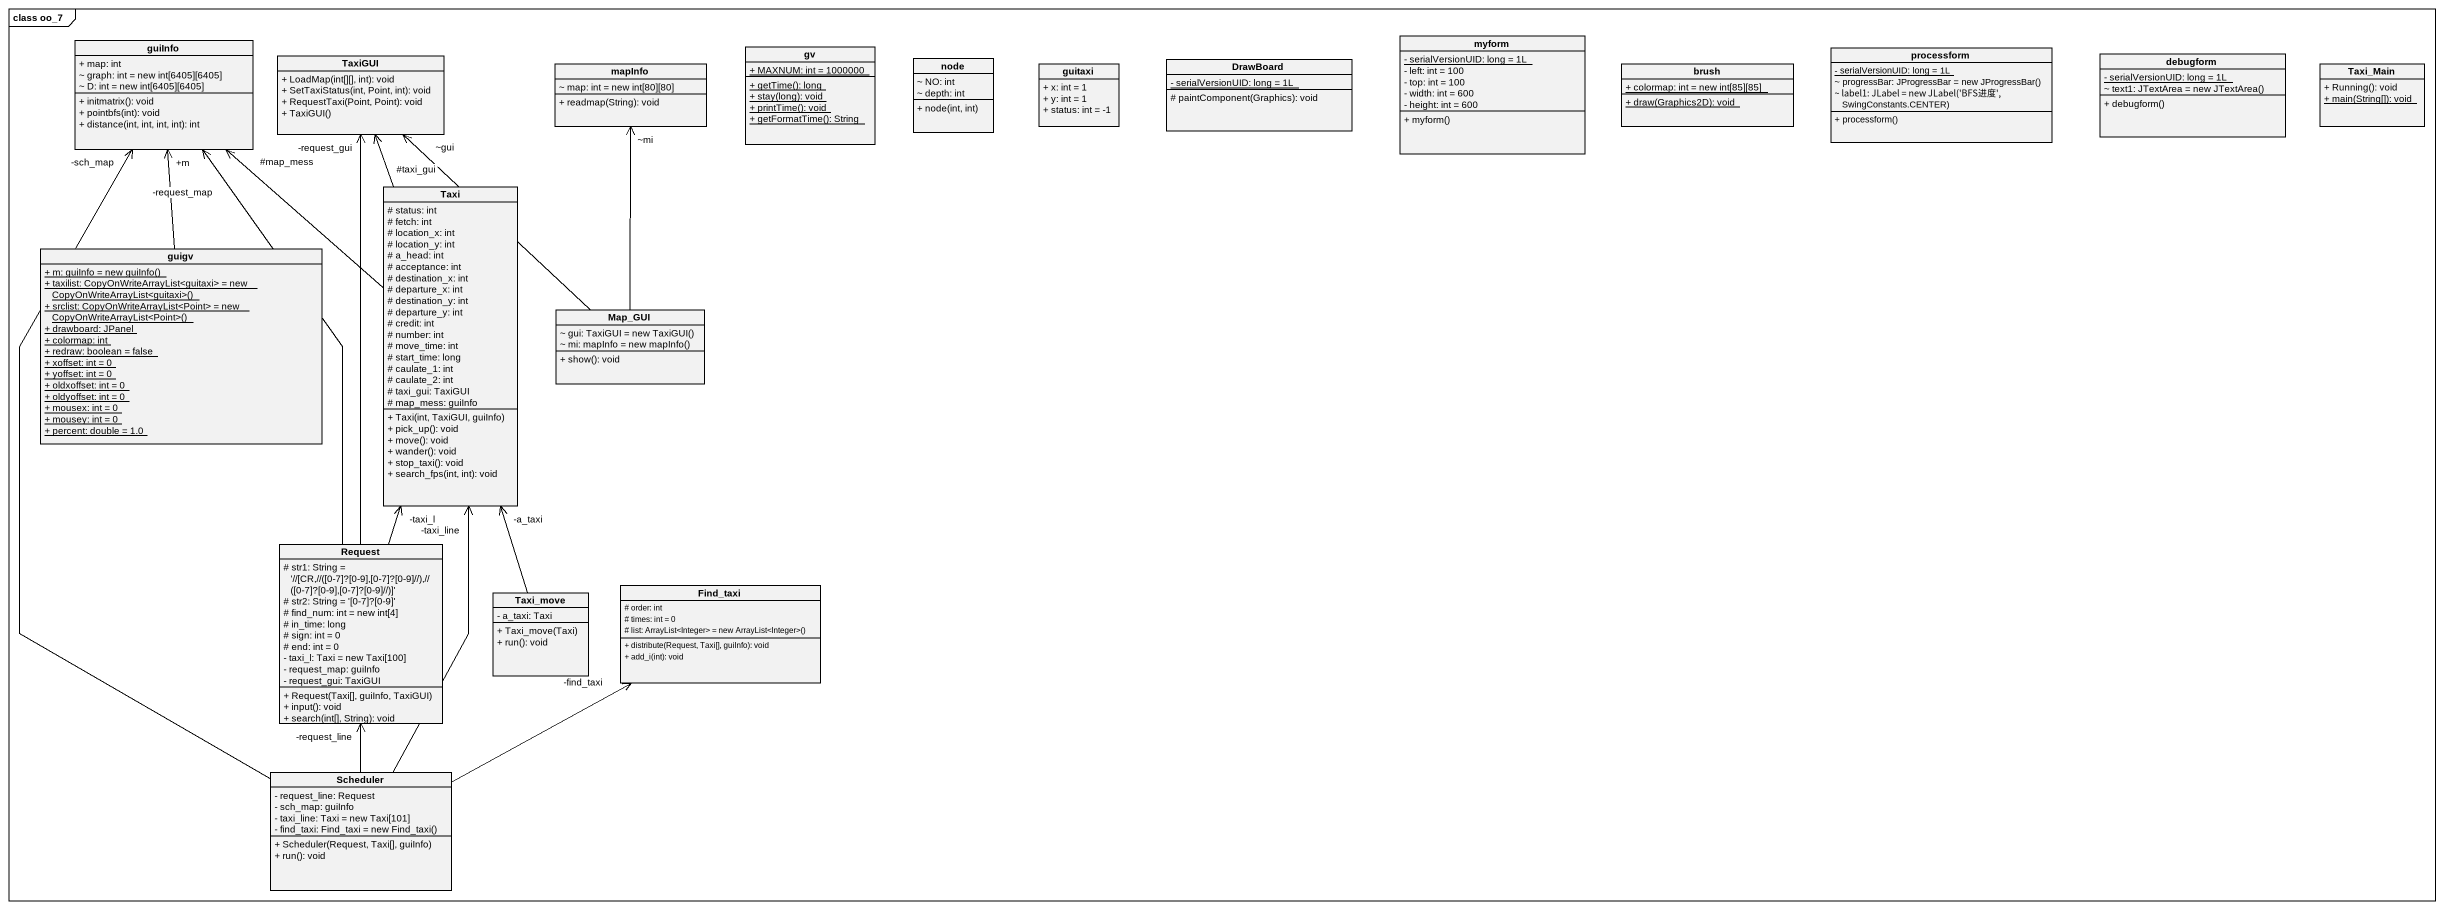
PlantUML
@startuml
mainframe class oo_7
hide circle
hide empty members
skinparam classAttributeIconSize 0
class guiInfo {
  + map: int
  ~ graph: int = new int[6405][6405]
  ~ D: int = new int[6405][6405]
  + initmatrix(): void
  + pointbfs(int): void
  + distance(int, int, int, int): int
}
class TaxiGUI {
  + LoadMap(int[][], int): void
  + SetTaxiStatus(int, Point, int): void
  + RequestTaxi(Point, Point): void
  + TaxiGUI()
}
class mapInfo {
  ~ map: int = new int[80][80]
  + readmap(String): void
}
class gv {
  {static} + MAXNUM: int = 1000000
  {static} + getTime(): long
  {static} + stay(long): void
  {static} + printTime(): void
  {static} + getFormatTime(): String
}
class "node" as node_ {
  ~ NO: int
  ~ depth: int
  + node(int, int)
}
class guitaxi {
  + x: int = 1
  + y: int = 1
  + status: int = -1
}
class DrawBoard {
  {static} - serialVersionUID: long = 1L
  # paintComponent(Graphics): void
}
class myform {
  {static} - serialVersionUID: long = 1L
  - left: int = 100
  - top: int = 100
  - width: int = 600
  - height: int = 600
  + myform()
}
class brush {
  {static} + colormap: int = new int[85][85]
  {static} + draw(Graphics2D): void
}
class processform {
  {static} - serialVersionUID: long = 1L
  {field} ~ progressBar: JProgressBar = new JProgressBar()
  {field} ~ label1: JLabel = new JLabel('BFS进度', SwingConstants.CENTER)
  + processform()
}
class debugform {
  {static} - serialVersionUID: long = 1L
  {field} ~ text1: JTextArea = new JTextArea()
  + debugform()
}
class Taxi_Main {
  + Running(): void
  {static} + main(String[]): void
}
class Taxi {
  # status: int
  # fetch: int
  # location_x: int
  # location_y: int
  # a_head: int
  # acceptance: int
  # destination_x: int
  # departure_x: int
  # destination_y: int
  # departure_y: int
  # credit: int
  # number: int
  # move_time: int
  # start_time: long
  # caulate_1: int
  # caulate_2: int
  # taxi_gui: TaxiGUI
  # map_mess: guiInfo
  + Taxi(int, TaxiGUI, guiInfo)
  + pick_up(): void
  + move(): void
  + wander(): void
  + stop_taxi(): void
  + search_fps(int, int): void
}
class guigv {
  {static} {field} + m: guiInfo = new guiInfo()
  {static} {field} + taxilist: CopyOnWriteArrayList<guitaxi> = new CopyOnWriteArrayList<guitaxi>()
  {static} {field} + srclist: CopyOnWriteArrayList<Point> = new CopyOnWriteArrayList<Point>()
  {static} + drawboard: JPanel
  {static} + colormap: int
  {static} + redraw: boolean = false
  {static} + xoffset: int = 0
  {static} + yoffset: int = 0
  {static} + oldxoffset: int = 0
  {static} + oldyoffset: int = 0
  {static} + mousex: int = 0
  {static} + mousey: int = 0
  {static} + percent: double = 1.0
}
class Map_GUI {
  {field} ~ gui: TaxiGUI = new TaxiGUI()
  {field} ~ mi: mapInfo = new mapInfo()
  + show(): void
}
class Request {
  {field} # str1: String = '~//[CR,~//([0-7]?[0-9],[0-7]?[0-9]~//),~//([0-7]?[0-9],[0-7]?[0-9]~//)]'
  # str2: String = '[0-7]?[0-9]'
  # find_num: int = new int[4]
  # in_time: long
  # sign: int = 0
  # end: int = 0
  - taxi_l: Taxi = new Taxi[100]
  - request_map: guiInfo
  - request_gui: TaxiGUI
  + Request(Taxi[], guiInfo, TaxiGUI)
  + input(): void
  + search(int[], String): void
}
class Find_taxi {
  # order: int
  # times: int = 0
  {field} # list: ArrayList<Integer> = new ArrayList<Integer>()
  + distribute(Request, Taxi[], guiInfo): void
  + add_i(int): void
}
class Taxi_move {
  - a_taxi: Taxi
  + Taxi_move(Taxi)
  + run(): void
}
class Scheduler {
  - request_line: Request
  - sch_map: guiInfo
  - taxi_line: Taxi = new Taxi[101]
  {field} - find_taxi: Find_taxi = new Find_taxi()
  + Scheduler(Request, Taxi[], guiInfo)
  + run(): void
}
Taxi -up-> "#map_mess" guiInfo
Taxi -up-> "#taxi_gui" TaxiGUI
guigv -up-> "+m" guiInfo
Map_GUI -up-> "~gui" TaxiGUI
Map_GUI -up-> "~mi" mapInfo
Request -up-> "-request_map" guiInfo
Request -up-> "-request_gui" TaxiGUI
Request -up-> "-taxi_l" Taxi
Taxi_move -up-> "-a_taxi" Taxi
Scheduler -up-> "-sch_map" guiInfo
Scheduler -up-> "-taxi_line" Taxi
Scheduler -up-> "-request_line" Request
Scheduler -right-> "-find_taxi" Find_taxi
@enduml
